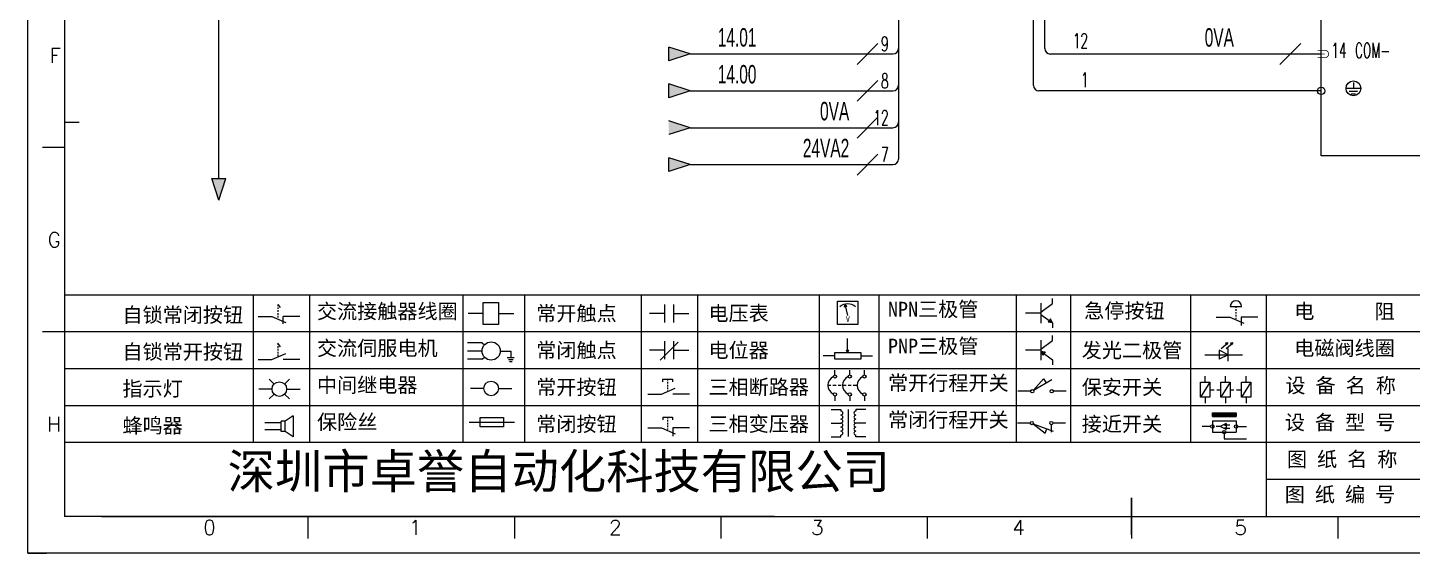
# Model space of a CAD drawing. Header units: millimetres. Extents: x -300 to 54435, y -106 to 60527.
# Drawn here: x 3944.8 to 4132.6, y 1900.2 to 1971.5 of the extents above; entities that cross this region are included whole.
import ezdxf
from ezdxf.enums import TextEntityAlignment as Align

# ---------------------------------------------------------------- set-up
doc = ezdxf.new("R2010")
doc.units = ezdxf.units.MM
doc.layers.add('AE_BOR', color=1, linetype='Continuous')
doc.layers.add('Dimension', color=3, linetype='Continuous', lineweight=13)
doc.styles.get("Standard").update_dxf_attribs({"font": ''})
doc.styles.add('WD', font='romans.shx', dxfattribs={"width": 0.8, "bigfont": 'gbcbig.shx'})
doc.styles.add('样式 8', font='arial.ttf', dxfattribs={"width": 0.6, "height": 2.5})
doc.styles.add('汉字', font='')
doc.styles.get('Standard').set_extended_font_data('SimSun')
doc.styles.get('汉字').set_extended_font_data('新宋体')

# ---------------------------------------------------------------- blocks, each defined once
blk = doc.blocks.new('*U4')
at = {"linetype": 'ByBlock'}
for p, q in [((-1909.23, -780.45), (-1909.23, -780.67)), ((-1909.23, -780.45), (-1908.92, -780.84)), ((-1909.23, -780.84), (-1909.23, -781.05)), ((-1909.23, -781.23), (-1909.23, -781.44)), ((-1911.92, -782.07), (-1910.06, -782.07)), ((-1910.06, -782.07), (-1908.18, -782.88)), ((-1909.23, -781.61), (-1909.23, -781.83)), ((-1909.23, -782), (-1909.23, -782.21)), ((-1909.23, -782.38), (-1909.23, -782.43)), ((-1908.52, -783.07), (-1908.52, -782.07)), ((-1906.25, -782.07), (-1908.52, -782.07))]:
    blk.add_line(p, q, dxfattribs=at)
blk = doc.blocks.new('*U6')
at = {"linetype": 'ByBlock'}
for p, q in [((-1908.88, -791.17), (-1909.23, -790.71)), ((-1909.23, -790.71), (-1909.23, -790.92)), ((-1910.06, -792.89), (-1908.18, -792.08)), ((-1909.23, -791.09), (-1909.23, -791.31)), ((-1909.23, -791.48), (-1909.23, -791.69)), ((-1909.23, -791.86), (-1909.23, -792.08)), ((-1909.23, -792.25), (-1909.23, -792.47)), ((-1911.92, -792.89), (-1910.06, -792.89)), ((-1906.25, -792.89), (-1908.52, -792.89))]:
    blk.add_line(p, q, dxfattribs=at)
blk = doc.blocks.new('蜂鸣器')
at = {"linetype": 'ByBlock'}
for p, q in [((-1908.8, -796.48), (-1911.01, -796.48)), ((-1908.25, -796.26), (-1908.8, -796.26)), ((-1908.8, -797.68), (-1908.8, -796.26)), ((-1907.17, -795.53), (-1908.25, -796.26)), ((-1908.25, -797.68), (-1908.25, -796.26)), ((-1907.17, -795.53), (-1907.17, -798.41)), ((-1908.8, -797.46), (-1911.01, -797.46)), ((-1908.25, -797.68), (-1908.8, -797.68)), ((-1907.17, -798.41), (-1908.25, -797.68))]:
    blk.add_line(p, q, dxfattribs=at)
blk = doc.blocks.new('指示灯')
at = {"linetype": 'ByBlock'}
for p, q in [((-1854.62, -775.59), (-1853.97, -776.23)), ((-1851.9, -775.59), (-1852.54, -776.23)), ((-1854.25, -776.92), (-1856.06, -776.92)), ((-1854.62, -778.25), (-1853.97, -777.61)), ((-1851.9, -778.25), (-1852.54, -777.61)), ((-1852.26, -776.92), (-1850.45, -776.92))]:
    blk.add_line(p, q, dxfattribs=at)
blk.add_circle((-1853.26, -776.92), 0.992, dxfattribs=at)
blk = doc.blocks.new('交流接触器线圈')
at = {"linetype": 'ByBlock'}
for p, q in [((-1880.82, -781.77), (-1882.87, -781.77)), ((-1878.72, -781.77), (-1876.67, -781.77))]:
    blk.add_line(p, q, dxfattribs=at)
blk.add_lwpolyline([(-1880.82, -780.28), (-1878.72, -780.28), (-1878.72, -783.26), (-1880.82, -783.26)], close=True, dxfattribs=at)
blk = doc.blocks.new('交流伺服电机')
at = {"linetype": 'ByBlock'}
for p, q in [((-1880.97, -785.75), (-1882.94, -785.75)), ((-1880.97, -786.85), (-1882.94, -786.85)), ((-1880.97, -785.75), (-1880.65, -786.03)), ((-1878.49, -786.85), (-1877.07, -786.85)), ((-1877.07, -786.85), (-1877.07, -787.72)), ((-1880.97, -787.94), (-1882.94, -787.94)), ((-1880.97, -787.94), (-1880.65, -787.67)), ((-1877.54, -787.72), (-1876.59, -787.72)), ((-1877.38, -788.01), (-1876.75, -788.01)), ((-1877.23, -788.29), (-1876.9, -788.29))]:
    blk.add_line(p, q, dxfattribs=at)
blk.add_circle((-1879.73, -786.85), 1.24, dxfattribs=at)
blk = doc.blocks.new('中间继电器')
at = {"linetype": 'ByBlock'}
for p, q in [((-1880.72, -791.92), (-1882.54, -791.92)), ((-1878.74, -791.92), (-1876.92, -791.92))]:
    blk.add_line(p, q, dxfattribs=at)
blk.add_circle((-1879.73, -791.92), 0.992, dxfattribs=at)
blk = doc.blocks.new('保险丝')
at = {"linetype": 'ByBlock'}
blk.add_line((-1882.72, -796.49), (-1876.55, -796.49), dxfattribs=at)
blk.add_lwpolyline([(-1881.2, -795.86), (-1878.06, -795.86), (-1878.06, -797.12), (-1881.2, -797.12)], close=True, dxfattribs=at)
blk = doc.blocks.new('常开按钮')
at = {"linetype": 'ByBlock'}
for p, q in [((-1910.06, -787.73), (-1908.18, -786.93)), ((-1909.9, -785.68), (-1908.56, -785.68)), ((-1909.9, -785.68), (-1909.9, -786.07)), ((-1909.23, -785.68), (-1909.23, -785.89)), ((-1909.23, -786.06), (-1909.23, -786.28)), ((-1909.23, -786.45), (-1909.23, -786.67)), ((-1909.23, -786.84), (-1909.23, -787.05)), ((-1908.56, -785.68), (-1908.56, -786.07)), ((-1911.92, -787.73), (-1910.06, -787.73)), ((-1909.23, -787.22), (-1909.23, -787.38)), ((-1906.25, -787.73), (-1908.52, -787.73))]:
    blk.add_line(p, q, dxfattribs=at)
blk = doc.blocks.new('常开触点')
at = {"linetype": 'ByBlock'}
for p, q in [((-1853.82, -782.99), (-1853.82, -780.56)), ((-1852.6, -782.99), (-1852.6, -780.56)), ((-1853.82, -781.77), (-1855.88, -781.77)), ((-1852.6, -781.77), (-1850.55, -781.77))]:
    blk.add_line(p, q, dxfattribs=at)
blk = doc.blocks.new('常闭触点')
at = {"linetype": 'ByBlock'}
for p, q in [((-1853.82, -786.77), (-1855.88, -786.77)), ((-1852.01, -785.66), (-1854.43, -788.1)), ((-1853.82, -787.99), (-1853.82, -785.56)), ((-1852.6, -787.99), (-1852.6, -785.56)), ((-1852.6, -786.77), (-1850.55, -786.77))]:
    blk.add_line(p, q, dxfattribs=at)
blk = doc.blocks.new('常闭按钮')
at = {"linetype": 'ByBlock'}
for p, q in [((-1854.11, -790.83), (-1852.77, -790.83)), ((-1854.11, -790.83), (-1854.11, -791.22)), ((-1853.44, -790.83), (-1853.44, -791.04)), ((-1852.77, -790.83), (-1852.77, -791.22)), ((-1856.13, -792.28), (-1854.28, -792.28)), ((-1854.28, -792.28), (-1852.4, -793.09)), ((-1853.44, -791.21), (-1853.44, -791.43)), ((-1853.44, -791.6), (-1853.44, -791.82)), ((-1853.44, -791.99), (-1853.44, -792.2)), ((-1853.44, -792.37), (-1853.44, -792.53)), ((-1850.47, -792.28), (-1852.73, -792.28)), ((-1852.73, -792.28), (-1852.73, -793.43))]:
    blk.add_line(p, q, dxfattribs=at)
blk = doc.blocks.new('电压表')
at = {"linetype": 'ByBlock'}
for p, q in [((-1814.84, -780.75), (-1814.91, -781.13)), ((-1814.6, -781.05), (-1814.91, -781.13)), ((-1814.84, -780.75), (-1814.46, -782.26)), ((-1814.84, -780.75), (-1814.6, -781.05))]:
    blk.add_line(p, q, dxfattribs=at)
blk.add_lwpolyline([(-1815.84, -780.34), (-1813.07, -780.34), (-1813.07, -783.49), (-1815.84, -783.49)], close=True, dxfattribs=at)
blk.add_arc((-1814.46, -782.26), 1.56, 46.8313, 133.1687, dxfattribs=at)
at = {"linetype": 'ByBlock', "insert": (-1814.7, -782.39), "char_height": 0.75, "width": 0.6768, "attachment_point": 1}
blk.add_mtext('V', dxfattribs=at)
blk = doc.blocks.new('电位器')
at = {"linetype": 'ByBlock'}
for p, q in [((-1814.45, -787.3), (-1814.62, -786.96)), ((-1814.62, -786.96), (-1814.27, -786.96)), ((-1814.45, -787.3), (-1814.45, -785.39)), ((-1814.45, -787.3), (-1814.27, -786.96)), ((-1816.21, -787.75), (-1817.79, -787.75)), ((-1812.68, -787.75), (-1811.1, -787.75))]:
    blk.add_line(p, q, dxfattribs=at)
blk.add_lwpolyline([(-1816.21, -787.3), (-1812.68, -787.3), (-1812.68, -788.2), (-1816.21, -788.2)], close=True, dxfattribs=at)
blk = doc.blocks.new('三相断路器')
at = {"linetype": 'ByBlock'}
for p, q in [((-1816.17, -790.33), (-1816.17, -789.7)), ((-1814.17, -790.33), (-1814.17, -789.7)), ((-1812.18, -790.33), (-1812.18, -789.7)), ((-1817.14, -791.74), (-1816.72, -791.74)), ((-1816.45, -791.74), (-1816.03, -791.74)), ((-1815.76, -791.74), (-1815.34, -791.74)), ((-1815.07, -791.74), (-1814.65, -791.74)), ((-1814.38, -791.74), (-1813.96, -791.74)), ((-1813.69, -791.74), (-1813.27, -791.74)), ((-1816.17, -793.19), (-1816.17, -793.83)), ((-1814.17, -793.19), (-1814.17, -793.83)), ((-1812.18, -793.19), (-1812.18, -793.83))]:
    blk.add_line(p, q, dxfattribs=at)
for centre in [(-1816.17, -790.55), (-1814.17, -790.55), (-1812.18, -790.55), (-1816.17, -792.98), (-1814.17, -792.98), (-1812.18, -792.98)]:
    blk.add_circle(centre, 0.219, dxfattribs=at)
for centre in [(-1815.81, -791.74), (-1813.82, -791.74), (-1811.83, -791.74)]:
    blk.add_arc(centre, 1.32, 115.5791, 244.4209, dxfattribs=at)
blk = doc.blocks.new('三相变压器')
at = {"linetype": 'ByBlock'}
for p, q in [((-1816.69, -795.03), (-1815.37, -795.03)), ((-1815.37, -795.03), (-1815.37, -795.24)), ((-1814.34, -798.7), (-1814.34, -795.04)), ((-1812, -795.03), (-1813.32, -795.03)), ((-1813.32, -795.03), (-1813.32, -795.24)), ((-1816.69, -796.87), (-1815.37, -796.87)), ((-1812, -796.87), (-1813.32, -796.87)), ((-1816.69, -798.71), (-1815.37, -798.71)), ((-1815.37, -798.71), (-1815.37, -798.5)), ((-1813.32, -798.71), (-1813.32, -798.5)), ((-1812, -798.71), (-1813.32, -798.71))]:
    blk.add_line(p, q, dxfattribs=at)
for centre, start, end in [((-1815.37, -795.51), 270, 90), ((-1815.37, -796.06), 270, 90), ((-1815.37, -796.6), 270, 90), ((-1813.32, -795.51), 90, 270), ((-1813.32, -796.06), 90, 270), ((-1813.32, -796.6), 90, 270), ((-1815.37, -797.14), 270, 90), ((-1815.37, -797.68), 270, 90), ((-1815.37, -798.23), 270, 90), ((-1813.32, -797.14), 90, 270), ((-1813.32, -797.68), 90, 270), ((-1813.32, -798.23), 90, 270)]:
    blk.add_arc(centre, 0.271, start, end, dxfattribs=at)
blk = doc.blocks.new('NPN三极管')
at = {"linetype": 'ByBlock'}
for p, q in [((-1785.73, -780.61), (-1785.73, -783.32)), ((-1785.73, -781.82), (-1784.15, -780.66)), ((-1784.15, -780.66), (-1784.15, -779.98)), ((-1785.73, -781.97), (-1787.81, -781.97)), ((-1785.73, -782.11), (-1784.15, -783.27)), ((-1784.41, -782.73), (-1784.74, -783.18)), ((-1784.15, -783.27), (-1784.74, -783.18)), ((-1784.15, -783.27), (-1784.41, -782.73)), ((-1784.15, -783.27), (-1784.15, -783.96))]:
    blk.add_line(p, q, dxfattribs=at)
blk = doc.blocks.new('PNP三极管')
at = {"linetype": 'ByBlock'}
for p, q in [((-1783.32, -785.43), (-1783.32, -784.75)), ((-1784.9, -786.74), (-1786.98, -786.74)), ((-1784.9, -785.38), (-1784.9, -788.09)), ((-1784.9, -786.59), (-1783.32, -785.43)), ((-1784.9, -786.88), (-1783.32, -788.04)), ((-1784.9, -786.88), (-1784.31, -786.97)), ((-1784.9, -786.88), (-1784.64, -787.42)), ((-1784.31, -786.97), (-1784.64, -787.42)), ((-1783.32, -788.04), (-1783.32, -788.73))]:
    blk.add_line(p, q, dxfattribs=at)
blk = doc.blocks.new('常开行程开关')
at = {"linetype": 'ByBlock'}
for p, q in [((-1785.89, -792.17), (-1784.52, -790.62)), ((-1785.89, -792.17), (-1783.43, -790.72)), ((-1784.52, -790.62), (-1784.19, -791.17)), ((-1786.29, -792.3), (-1788.01, -792.3)), ((-1781.48, -792.3), (-1783.21, -792.3))]:
    blk.add_line(p, q, dxfattribs=at)
for centre in [(-1786.07, -792.3), (-1783.42, -792.3)]:
    blk.add_circle(centre, 0.219, dxfattribs=at)
blk = doc.blocks.new('常闭行程开关')
at = {"linetype": 'ByBlock'}
for p, q in [((-1786.34, -796.62), (-1788.07, -796.62)), ((-1785.93, -796.72), (-1783.25, -797.7)), ((-1785.93, -796.72), (-1784.3, -798)), ((-1784.3, -798), (-1784.08, -797.4)), ((-1783.48, -796.84), (-1783.48, -797.85)), ((-1781.54, -796.62), (-1783.26, -796.62))]:
    blk.add_line(p, q, dxfattribs=at)
for centre in [(-1786.12, -796.62), (-1783.48, -796.62)]:
    blk.add_circle(centre, 0.219, dxfattribs=at)
blk = doc.blocks.new('发光二极管')
at = {"linetype": 'ByBlock'}
for p, q in [((-1755.78, -785.92), (-1754.89, -785.14)), ((-1754.89, -785.14), (-1755.2, -785.22)), ((-1755.2, -785.22), (-1755.01, -785.43)), ((-1755.08, -785.92), (-1754.18, -785.14)), ((-1754.89, -785.14), (-1755.01, -785.43)), ((-1754.18, -785.14), (-1754.49, -785.22)), ((-1754.49, -785.22), (-1754.31, -785.43)), ((-1754.18, -785.14), (-1754.31, -785.43)), ((-1758.01, -786.77), (-1752.89, -786.77)), ((-1754.84, -786.77), (-1756.04, -786.16)), ((-1756.04, -786.16), (-1756.04, -787.39)), ((-1754.84, -786.77), (-1756.04, -787.39)), ((-1754.84, -787.63), (-1754.84, -785.92))]:
    blk.add_line(p, q, dxfattribs=at)
blk = doc.blocks.new('保安开关')
at = {"linetype": 'ByBlock'}
for p, q in [((-1757.33, -790.79), (-1758.6, -792.81)), ((-1757.96, -790.79), (-1757.96, -789.97)), ((-1754.54, -790.79), (-1755.81, -792.81)), ((-1755.17, -790.79), (-1755.17, -789.97)), ((-1751.75, -790.79), (-1753.02, -792.81)), ((-1752.39, -790.79), (-1752.39, -789.97)), ((-1757.96, -792.81), (-1757.96, -793.62)), ((-1757.33, -791.8), (-1756.72, -791.8)), ((-1756.35, -791.8), (-1755.89, -791.8)), ((-1755.17, -792.81), (-1755.17, -793.62)), ((-1754.52, -791.8), (-1754.06, -791.8)), ((-1753.69, -791.8), (-1753.08, -791.8)), ((-1752.39, -792.81), (-1752.39, -793.62))]:
    blk.add_line(p, q, dxfattribs=at)
for points in [[(-1758.6, -790.79), (-1757.33, -790.79), (-1757.33, -792.81), (-1758.6, -792.81)], [(-1755.81, -790.79), (-1754.54, -790.79), (-1754.54, -792.81), (-1755.81, -792.81)], [(-1753.02, -790.79), (-1751.75, -790.79), (-1751.75, -792.81), (-1753.02, -792.81)]]:
    blk.add_lwpolyline(points, close=True, dxfattribs=at)
blk = doc.blocks.new('接近开关')
at = {"linetype": 'ByBlock'}
h = blk.add_hatch(dxfattribs=at)
h.set_pattern_fill('ANSI31', color=256, scale=0.01, style=0)
h.set_pattern_definition([(45, (-89.131516, -30.795668), (-0.0224506403, 0.0224506403), [])])
h.paths.add_polyline_path([(-1516.96, -1123.35), (-1516.96, -1122.85), (-1513.76, -1122.85), (-1513.76, -1123.35)])
for p, q in [((-1516.96, -1123.35), (-1516.96, -1122.85)), ((-1516.96, -1122.85), (-1513.76, -1122.85)), ((-1516.96, -1123.35), (-1513.76, -1123.35)), ((-1513.76, -1122.85), (-1513.76, -1123.35)), ((-1517.18, -1124.71), (-1518.36, -1124.71)), ((-1516.96, -1123.95), (-1513.76, -1123.95)), ((-1516.96, -1123.95), (-1516.96, -1125.47)), ((-1515.91, -1124.71), (-1516.45, -1124.71)), ((-1515.11, -1124.31), (-1515.91, -1124.71)), ((-1515.11, -1125.11), (-1515.91, -1124.71)), ((-1515.33, -1124.53), (-1515.17, -1124.53)), ((-1515.33, -1124.88), (-1515.17, -1124.88)), ((-1515.25, -1124.45), (-1515.25, -1124.61)), ((-1515.11, -1124.31), (-1515.11, -1125.11)), ((-1515.11, -1124.48), (-1514.58, -1124.48)), ((-1515.11, -1124.94), (-1514.58, -1124.94)), ((-1513.76, -1123.95), (-1513.76, -1125.47)), ((-1513.54, -1124.71), (-1512.36, -1124.71)), ((-1516.96, -1125.47), (-1513.76, -1125.47)), ((-1515.36, -1125.69), (-1515.36, -1126.36)), ((-1515.36, -1126.36), (-1512.36, -1126.36))]:
    blk.add_line(p, q, dxfattribs=at)
for centre in [(-1516.96, -1124.71), (-1515.36, -1125.47), (-1513.76, -1124.71)]:
    blk.add_circle(centre, 0.225, dxfattribs=at)
blk = doc.blocks.new('急停按钮')
at = {"linetype": 'ByBlock'}
for p, q in [((-1.86, 0), (0, 0)), ((0, 0), (1.88, -0.81)), ((0.06, 1.45), (1.61, 1.45)), ((0.83, 1.45), (0.83, 1.24)), ((0.83, 1.07), (0.83, 0.85)), ((0.83, 0.68), (0.83, 0.47)), ((0.83, 0.29), (0.83, 0.08)), ((3.81, 0), (1.54, 0)), ((1.54, 0), (1.54, -1.15)), ((0.83, -0.09), (0.83, -0.24))]:
    blk.add_line(p, q, dxfattribs=at)
blk.add_arc((0.83, 1.45), 0.774, 0, 180)

msp = doc.modelspace()

# ---------------------------------------------------------------- hatches: boundary and pattern name
for points in [[(4031.755, 1966.963), (4031.755, 1968.834), (4034.674, 1967.899)], [(4031.755, 1961.963), (4031.755, 1963.834), (4034.674, 1962.899)], [(4034.674, 1957.899), (4031.755, 1956.963), (4031.755, 1958.834)], [(4031.755, 1951.963), (4031.755, 1953.834), (4034.674, 1952.899)], [(3970.708, 1948.079), (3969.773, 1950.997), (3971.643, 1950.997)]]:
    msp.add_hatch(color=256).paths.add_polyline_path(points)

# ---------------------------------------------------------------- linework, layer by layer
at = {"color": 7}
for p, q in [((3949.772, 2105.205), (3949.772, 1905.205)), ((3954.802, 1905.205), (4234.302, 1905.205)), ((4075.569, 1905.205), (4135.519, 1905.205))]:
    msp.add_line(p, q, dxfattribs=at)
at = {"lineweight": 0}
for p, q in [((4062.919, 2027.954), (4062.919, 1953.649)), ((4082.775, 1968.641), (4082.775, 2027.954)), ((4034.674, 1967.899), (4062.169, 1967.899)), ((4120.29, 1967.891), (4083.525, 1967.891)), ((4034.674, 1962.899), (4062.169, 1962.899)), ((4120.29, 1962.887), (4081.981, 1962.887)), ((4125.552, 1963.23), (4123.763, 1963.23)), ((4125.22, 1962.801), (4124.096, 1962.801)), ((4124.934, 1962.454), (4124.361, 1962.454)), ((4034.674, 1957.899), (4062.169, 1957.899)), ((4034.674, 1952.899), (4062.169, 1952.899))]:
    msp.add_line(p, q, dxfattribs=at)
for p, q in [((4081.231, 1963.637), (4081.231, 2026.494)), ((4031.755, 1966.963), (4031.755, 1968.834)), ((4034.674, 1967.899), (4031.755, 1968.834)), ((4034.674, 1967.899), (4031.755, 1966.963)), ((4031.755, 1961.963), (4031.755, 1963.834)), ((4034.674, 1962.899), (4031.755, 1963.834)), ((4124.658, 1964.026), (4124.658, 1963.237)), ((4034.674, 1962.899), (4031.755, 1961.963)), ((4034.674, 1957.899), (4031.755, 1958.834)), ((4034.674, 1957.899), (4031.755, 1956.963)), ((4148.918, 1954.09), (4120.29, 1954.09)), ((4031.755, 1951.963), (4031.755, 1953.834)), ((4034.674, 1952.899), (4031.755, 1953.834)), ((4034.674, 1952.899), (4031.755, 1951.963)), ((3969.773, 1950.997), (3971.643, 1950.997)), ((3970.708, 1948.079), (3969.773, 1950.997)), ((3970.708, 1948.079), (3971.643, 1950.997))]:
    msp.add_line(p, q)
at = {"color": 3, "lineweight": 0}
msp.add_line((3970.708, 1950.997), (3970.708, 1996.92), dxfattribs=at)
at = {"color": 7, "lineweight": 9, "ltscale": 0.1}
for p, q in [((3949.772, 1958.634), (3951.772, 1958.634)), ((4046.107, 1905.205), (4075.569, 1905.205)), ((4074.211, 1905.205), (4074.211, 1905.205)), ((4074.211, 1905.205), (4074.211, 1905.205)), ((4074.211, 1905.205), (4074.211, 1905.205)), ((4074.211, 1905.205), (4074.211, 1905.205))]:
    msp.add_line(p, q, dxfattribs=at)
at = {"color": 7, "linetype": 'ByBlock'}
for p, q in [((4236.772, 1935.205), (3949.772, 1935.205)), ((4236.772, 1930.205), (3949.772, 1930.205)), ((4236.772, 1925.205), (3949.772, 1925.205)), ((4236.772, 1920.205), (3949.772, 1920.205)), ((4236.772, 1915.205), (3949.772, 1915.205)), ((4236.772, 1910.205), (4112.796, 1910.205))]:
    msp.add_line(p, q, dxfattribs=at)
at = {"color": 7, "lineweight": -2}
for p, q in [((3975.351, 1935.205), (3975.351, 1915.205)), ((3983.028, 1935.205), (3983.028, 1915.205)), ((4003.818, 1935.205), (4003.818, 1915.205)), ((4012.171, 1935.205), (4012.171, 1915.205)), ((4028.026, 1935.205), (4028.026, 1915.205)), ((4035.675, 1935.205), (4035.675, 1915.205)), ((4052.167, 1935.205), (4052.167, 1915.205)), ((4060.269, 1935.205), (4060.269, 1915.205)), ((4078.888, 1935.205), (4078.888, 1915.205)), ((4086.248, 1935.205), (4086.248, 1915.205)), ((4102.558, 1935.205), (4102.558, 1915.205)), ((4112.796, 1935.205), (4112.796, 1905.29))]:
    msp.add_line(p, q, dxfattribs=at)
at = {"color": 7, "ltscale": 2}
msp.add_line((4046.107, 1905.205), (3949.772, 1905.205), dxfattribs=at)
at = {"lineweight": 0}
msp.add_lwpolyline([(4120.29, 1954.09), (4120.29, 2082.178), (4148.918, 2082.178), (4148.918, 1954.09)], dxfattribs=at)
at = {"color": 3, "lineweight": 0, "const_width": 0.1, "flags": 128}
msp.add_lwpolyline([(4120.79, 1967.891), (4119.29, 1967.891)], dxfattribs=at)
msp.add_lwpolyline([(4119.79, 1968.391), (4120.79, 1968.391, -1), (4120.79, 1967.391), (4119.79, 1967.391)], format="xyb", dxfattribs=at)
at = {"lineweight": 0}
for centre, radius in [((4120.29, 1962.887), 0.5), ((4124.658, 1963.237), 1)]:
    msp.add_circle(centre, radius, dxfattribs=at)
for centre, start, end in [((4062.169, 1968.649), 270, 0), ((4083.525, 1968.641), 180, 270), ((4062.169, 1963.649), 270, 0), ((4081.981, 1963.637), 180, 270), ((4062.169, 1958.649), 270, 0), ((4062.169, 1953.649), 270, 0)]:
    msp.add_arc(centre, 0.75, start, end, dxfattribs=at)
at = {"layer": 'AE_BOR', "color": 7, "lineweight": 15}
for p, q in [((3944.769, 1900.205), (3944.769, 2110.205)), ((4241.769, 1900.205), (3944.769, 1900.205))]:
    msp.add_line(p, q, dxfattribs=at)
at = {"layer": 'AE_BOR', "color": 7}
for p, q in [((3949.772, 1955.205), (3946.772, 1955.205)), ((3949.772, 1930.205), (3946.772, 1930.205)), ((3982.802, 1905.205), (3982.802, 1902.205)), ((4010.802, 1905.205), (4010.802, 1902.205)), ((4038.802, 1905.205), (4038.802, 1902.205)), ((4066.802, 1905.205), (4066.802, 1902.205)), ((4094.552, 1905.205), (4094.552, 1902.205)), ((4122.552, 1905.205), (4122.552, 1902.205))]:
    msp.add_line(p, q, dxfattribs=at)
at = {"layer": 'AE_BOR', "color": 7, "lineweight": 30}
for p, q in [((4094.552, 1907.705), (4094.552, 1902.705)), ((4094.552, 1905.205), (4094.552, 1902.705)), ((3944.769, 1900.205), (3947.302, 1900.205))]:
    msp.add_line(p, q, dxfattribs=at)
at = {"layer": 'Dimension', "lineweight": 0}
for p, q in [((4057.312, 1966.484), (4060.14, 1969.313)), ((4114.682, 1966.476), (4117.511, 1969.305)), ((4057.312, 1961.484), (4060.14, 1964.313)), ((4057.312, 1956.484), (4060.14, 1959.313)), ((4057.312, 1951.484), (4060.14, 1954.313))]:
    msp.add_line(p, q, dxfattribs=at)

# ---------------------------------------------------------------- block references
at = {"color": 7, "linetype": 'ByBlock'}
for name, p in [('*U4', (5887.961, 2714.382)), ('交流接触器线圈', (5887.385, 2714.474)), ('常开触点', (5885.039, 2714.502)), ('电压表', (5870.478, 2714.721)), ('NPN三极管', (5867.966, 2714.708)), ('PNP三极管', (5867.141, 2714.479)), ('*U6', (5887.961, 2719.382)), ('交流伺服电机', (5887.385, 2714.474)), ('常闭触点', (5885.039, 2714.502)), ('电位器', (5870.478, 2714.721)), ('发光二极管', (5862.484, 2713.897)), ('三相断路器', (5870.478, 2714.721)), ('常开行程开关', (5867.141, 2714.479)), ('保安开关', (5862.484, 2714.186)), ('指示灯', (5832.175, 2699.382)), ('中间继电器', (5887.385, 2714.474)), ('常开按钮', (5940.825, 2709.502)), ('蜂鸣器', (5887.961, 2714.382)), ('保险丝', (5887.385, 2714.474)), ('常闭按钮', (5885.039, 2709.502)), ('三相变压器', (5870.478, 2714.721)), ('接近开关', (5622.485, 3042.103)), ('常闭行程开关', (5867.141, 2714.479))]:
    msp.add_blockref(name, p, dxfattribs=at)
at = {"color": 7}
msp.add_blockref('急停按钮', (4107.884, 1932.221), dxfattribs=at)

# ---------------------------------------------------------------- texts
at = {"lineweight": 0, "style": 'WD', "width": 0.6}
for s, p in [('9', (4061.578, 1968.257)), ('12', (4088.641, 1968.688)), ('8', (4061.578, 1963.257)), ('1', (4088.707, 1963.374)), ('12', (4061.578, 1958.257)), ('7', (4061.578, 1953.257))]:
    msp.add_text(s, height=2, dxfattribs=at).set_placement(p, align=Align.RIGHT)
for s, p in [('14', (4121.658, 1967.385)), ('COM-', (4124.869, 1967.385))]:
    msp.add_text(s, height=2, dxfattribs=at).set_placement(p)
at = {"color": 7, "char_height": 2, "attachment_point": 1, "style": '汉字'}
for s, insert in [('{\\fKaiTi_GB2312|b0|i0|c134|p49;自锁常闭按钮}', (3957.628, 1933.52)), ('{\\fKaiTi_GB2312|b0|i0|c134|p49;交流接触器线圈}', (3984.023, 1934.014)), ('{\\fKaiTi_GB2312|b0|i0|c134|p49;常开触点}', (4013.776, 1933.726)), ('{\\fKaiTi_GB2312|b0|i0|c134|p49;电压表}', (4037.136, 1933.736)), ('{\\fKaiTi_GB2312|b0|i0|c134|p49;NPN三极管}', (4061.502, 1934.297)), ('{\\fKaiTi_GB2312|b0|i0|c134|p49;急停按钮}', (4088.124, 1934.084)), ('{\\fKaiTi_GB2312|b0|i0|c134|p49;电      阻}', (4116.63, 1934.012)), ('{\\fKaiTi_GB2312|b0|i0|c134|p49;PNP三极管}', (4061.502, 1929.297)), ('{\\fKaiTi_GB2312|b0|i0|c134|p49;自锁常开按钮}', (3957.628, 1928.52)), ('{\\fKaiTi_GB2312|b0|i0|c134|p49;交流伺服电机}', (3984.023, 1929.014)), ('{\\fKaiTi_GB2312|b0|i0|c134|p49;常闭触点}', (4013.776, 1928.726)), ('{\\fKaiTi_GB2312|b0|i0|c134|p49;电位器}', (4037.136, 1928.736)), ('{\\fKaiTi_GB2312|b0|i0|c134|p49;发光二极管}', (4087.791, 1928.726)), ('{\\fKaiTi_GB2312|b0|i0|c134|p49;电磁阀线圈}', (4116.63, 1929.012)), ('{\\fKaiTi_GB2312|b0|i0|c134|p49;中间继电器}', (3984.023, 1924.014)), ('{\\fKaiTi_GB2312|b0|i0|c134|p49;常开按钮}', (4013.776, 1923.726)), ('{\\fKaiTi_GB2312|b0|i0|c134|p49;三相断路器}', (4037.136, 1923.736)), ('{\\fKaiTi_GB2312|b0|i0|c134|p49;常开行程开关}', (4061.502, 1924.297)), ('{\\fKaiTi_GB2312|b0|i0|c134|p49;保安开关}', (4087.791, 1923.726)), ('{\\fKaiTi_GB2312|b0|i0|c134|p0;设 备 名 称}', (4115.423, 1923.961)), ('{\\fKaiTi_GB2312|b0|i0|c134|p49;指示灯}', (3957.628, 1923.52)), ('{\\fKaiTi_GB2312|b0|i0|c134|p49;蜂鸣器}', (3957.628, 1918.52)), ('{\\fKaiTi_GB2312|b0|i0|c134|p49;保险丝}', (3984.023, 1919.014)), ('{\\fKaiTi_GB2312|b0|i0|c134|p49;常闭按钮}', (4013.776, 1918.726)), ('{\\fKaiTi_GB2312|b0|i0|c134|p49;三相变压器}', (4037.136, 1918.736)), ('{\\fKaiTi_GB2312|b0|i0|c134|p49;常闭行程开关}', (4061.502, 1919.297)), ('{\\fKaiTi_GB2312|b0|i0|c134|p49;接近开关}', (4087.791, 1918.726)), ('{\\fKaiTi_GB2312|b0|i0|c134|p0;设 备 型 号}', (4115.349, 1918.961)), ('{\\fKaiTi_GB2312|b0|i0|c134|p0;图 纸 名 称}', (4115.632, 1913.961)), ('{\\fKaiTi_GB2312|b0|i0|c134|p0;图 纸 编 号}', (4115.334, 1909.177))]:
    msp.add_mtext(s, dxfattribs=dict(at, insert=insert))
at = {"color": 7, "lineweight": -2, "insert": (3971.905, 1913.676), "char_height": 4.70644, "width": 96.11383, "attachment_point": 1}
msp.add_mtext('深圳市卓誉自动化科技有限公司', dxfattribs=at)
at = {"layer": 'AE_BOR', "color": 7, "style": 'WD'}
for s, p in [('F', (3949.272, 1967.705)), ('G', (3949.272, 1942.705)), ('H', (3949.272, 1917.705))]:
    msp.add_text(s, height=2, dxfattribs=at).set_placement(p, align=Align.MIDDLE_RIGHT)
for s, p in [('0', (3969.439, 1902.705)), ('1', (3997.365, 1902.705)), ('2', (4024.514, 1902.705)), ('3', (4051.914, 1902.705)), ('4', (4079.215, 1902.705)), ('5', (4109.364, 1902.705))]:
    msp.add_text(s, height=2, dxfattribs=at).set_placement(p, align=Align.CENTER)
at = {"layer": 'Dimension', "color": 3, "lineweight": 0, "style": '样式 8', "width": 0.6}
for s, p in [('14.01', (4038.406, 1968.899)), ('0VA', (4104.478, 1968.891)), ('14.00', (4038.406, 1963.899))]:
    msp.add_text(s, height=2.5, dxfattribs=at).set_placement(p)
for s, p in [('0VA', (4056.242, 1958.899)), ('24VA2', (4056.242, 1953.899))]:
    msp.add_text(s, height=2.5, dxfattribs=at).set_placement(p, align=Align.RIGHT)

doc.saveas('drawing.dxf')
